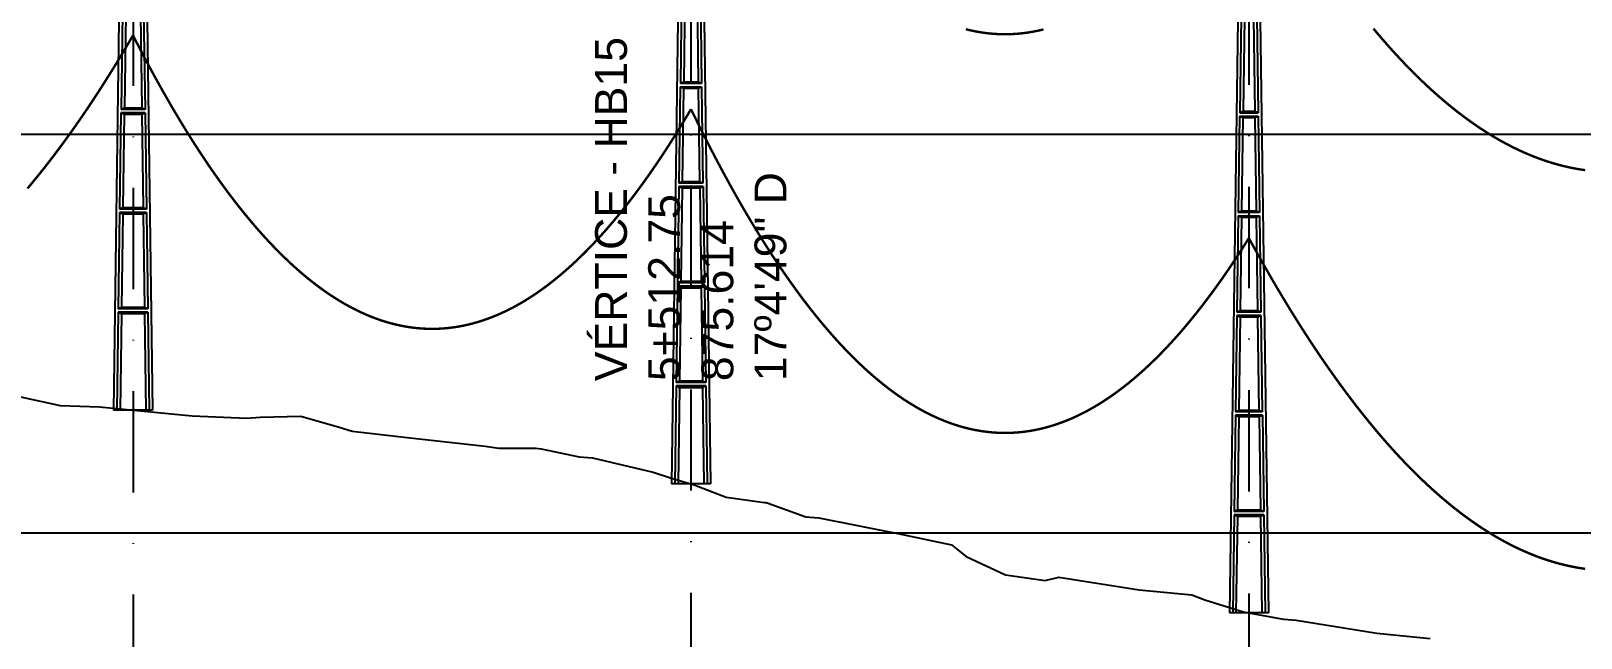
# Model space of a CAD drawing. Header units: metres. Extents: x -121 to 9872, y 3505 to 10721.
# Drawn here: x 5448.7 to 5643.2, y 6213.8 to 6289.9 of the extents above; entities that cross this region are included whole.
import ezdxf

# ---------------------------------------------------------------- set-up
doc = ezdxf.new("R2010")
doc.units = ezdxf.units.M
doc.linetypes.add('DASHDOT', pattern=[25.4, 12.7, -6.35, 0, -6.35])
doc.linetypes.add('DASHED', pattern=[0.75, 0.5, -0.25])
for name, color, linetype in [('C-ROAD-PROF', 2, 'DASHED'), ('CON-EOL- FO', 101, 'Continuous'), ('CON-EOL- PROJEÇÃO', 22, 'Continuous'), ('GRID', 253, 'Continuous'), ('Perfil - Texto Geral', 7, 'Continuous'), ('POSTE DT', 7, 'Continuous')]:
    doc.layers.add(name, color=color, linetype=linetype)
doc.styles.add('Arial', font='arial.ttf')

# ---------------------------------------------------------------- blocks, each defined once
blk = doc.blocks.new('*U10')
at = {"layer": 'POSTE DT', "extrusion": (0, 1, 0)}
for p, q in [((-3.31, 406.59), (-4.05, 262)), ((-3.31, 406.59), (3.31, 406.59)), ((3.31, 406.59), (4.06, 262)), ((-4.05, 262), (-7.72, 0)), ((-4.05, 262), (-4.05, 262)), ((-2.73, 262), (-3.08, 237.05)), ((-2.73, 262), (2.75, 262)), ((-1.42, 262), (-1.77, 237.57)), ((1.43, 262), (1.77, 237.57)), ((2.75, 262), (3.1, 237.05)), ((4.06, 262), (7.72, 0)), ((-3.1, 235.74), (-3.63, 197.65)), ((3.11, 235.73), (-3.1, 235.74)), ((3.1, 237.05), (-3.08, 237.05)), ((-1.8, 235.21), (-2.32, 198.19)), ((1.8, 235.21), (2.32, 198.19)), ((3.11, 235.73), (3.65, 197.65)), ((-3.65, 196.34), (-4.19, 158.25)), ((3.66, 196.34), (4.2, 158.25)), ((-2.35, 195.8), (-2.87, 158.8)), ((2.35, 195.8), (2.87, 158.8)), ((-4.21, 156.94), (-4.74, 118.85)), ((-2.9, 156.39), (-3.42, 119.41)), ((2.91, 156.39), (3.42, 119.41)), ((4.21, 156.94), (4.75, 118.85)), ((-4.76, 117.54), (-5.29, 79.45)), ((4.77, 117.54), (-4.76, 117.54)), ((4.75, 118.85), (-4.74, 118.85)), ((-3.46, 116.98), (-3.97, 80.02)), ((3.46, 116.98), (3.98, 80.02)), ((4.77, 117.54), (5.3, 79.45)), ((-5.31, 78.14), (-5.85, 40.06)), ((5.32, 78.14), (-5.31, 78.14)), ((5.3, 79.45), (-5.29, 79.45)), ((-4.01, 77.57), (-4.53, 40.63)), ((4.01, 77.57), (4.53, 40.63)), ((5.32, 78.14), (5.85, 40.06)), ((-5.86, 38.74), (-6.41, 0)), ((5.87, 38.74), (-5.86, 38.74)), ((5.85, 40.06), (-5.85, 40.06)), ((-4.56, 38.17), (-5.1, 0)), ((4.56, 38.17), (5.1, 0)), ((5.87, 38.74), (6.41, 0)), ((-6.41, 0), (-7.72, 0)), ((-5.1, 0), (-6.41, 0)), ((5.1, 0), (-5.1, 0)), ((6.41, 0), (5.1, 0)), ((7.72, 0), (6.41, 0))]:
    blk.add_line(p, q, dxfattribs=at)
at = {"layer": 'POSTE DT', "ltscale": 3}
for points in [[(-3.65, 196.34), (3.66, 196.34)], [(-3.63, 197.65), (3.65, 197.65)], [(-4.21, 156.94), (4.21, 156.94)], [(4.2, 158.25), (-4.19, 158.25)]]:
    blk.add_lwpolyline(points, dxfattribs=at)
at = {"layer": 'POSTE DT'}
for points, knots in [([(0.25, 309.94), (0.25, 309.93), (0.25, 309.93), (0.25, 309.92), (0.25, 309.91), (0.25, 309.9), (0.25, 309.89), (0.24, 309.85), (0.22, 309.82), (0.19, 309.77), (0.16, 309.74), (0.11, 309.71), (0.08, 309.7), (0.01, 309.68), (-0.02, 309.68), (-0.08, 309.7), (-0.11, 309.71), (-0.16, 309.74), (-0.18, 309.76), (-0.21, 309.8), (-0.22, 309.82), (-0.24, 309.85), (-0.24, 309.87), (-0.25, 309.89), (-0.25, 309.9), (-0.25, 309.92), (-0.25, 309.92), (-0.25, 309.93), (-0.25, 309.94), (-0.25, 309.95), (-0.25, 309.95), (-0.25, 309.96), (-0.25, 309.97), (-0.24, 310), (-0.23, 310.02), (-0.21, 310.07), (-0.2, 310.09), (-0.15, 310.14), (-0.13, 310.15), (-0.07, 310.18), (-0.03, 310.19), (0.03, 310.19), (0.06, 310.18), (0.12, 310.16), (0.14, 310.14), (0.18, 310.11), (0.2, 310.09), (0.21, 310.06), (0.22, 310.05), (0.23, 310.04), (0.24, 310.01), (0.24, 309.99), (0.25, 309.97), (0.25, 309.96), (0.25, 309.95), (0.25, 309.94), (0.25, 309.94), (0.25, 309.94), (0.25, 309.94)], [-54.728303, -54.728303, -54.728303, -54.728303, -54.309038, -54.309038, -53.647169, -53.647169, -52.532885, -52.532885, -48.86224, -48.86224, -45.282765, -45.282765, -41.52867, -41.52867, -37.867486, -37.867486, -34.454589, -34.454589, -31.301423, -31.301423, -28.48103, -28.48103, -26.961755, -26.961755, -25.7544, -25.7544, -25.136228, -25.136228, -24.64409, -24.64409, -24.094201, -24.094201, -23.191199, -23.191199, -20.494482, -20.494482, -17.342863, -17.342863, -13.645538, -13.645538, -9.835989, -9.835989, -6.296781, -6.296781, -3.005029, -3.005029, 0, 0, 0, 1.527594, 1.527594, 3.697216, 3.697216, 4.489727, 4.489727, 5.01438, 5.01438, 5.095313, 5.095313, 5.095313, 5.095313]), ([(-3.1, 235.74), (-2.88, 235.65), (-2.67, 235.56), (-2.23, 235.39), (-2.02, 235.3), (-1.8, 235.21)], [0.055576, 0.055576, 0.055576, 0.055576, 56.767409, 56.767409, 113.50757, 113.50757, 113.50757, 113.50757]), ([(-1.77, 237.57), (-1.99, 237.49), (-2.21, 237.4), (-2.64, 237.22), (-2.86, 237.14), (-3.08, 237.05)], [0, 0, 0, 0, 56.660495, 56.660495, 113.412826, 113.412826, 113.412826, 113.412826]), ([(-1.8, 235.21), (-1.2, 235.21), (-0.6, 235.21), (0.6, 235.21), (1.2, 235.21), (1.8, 235.21)], [0, 0, 0, 0, 68.567797, 68.567797, 137.136247, 137.136247, 137.136247, 137.136247]), ([(1.77, 237.57), (1.18, 237.57), (0.59, 237.57), (-0.59, 237.57), (-1.18, 237.57), (-1.77, 237.57)], [0, 0, 0, 0, 67.306894, 67.306894, 134.614447, 134.614447, 134.614447, 134.614447]), ([(3.1, 237.05), (2.87, 237.14), (2.65, 237.23), (2.21, 237.4), (1.99, 237.49), (1.77, 237.57)], [0, 0, 0, 0, 56.738948, 56.738948, 113.38731, 113.38731, 113.38731, 113.38731]), ([(1.8, 235.21), (2.02, 235.3), (2.24, 235.38), (2.68, 235.56), (2.89, 235.65), (3.11, 235.73)], [0, 0, 0, 0, 56.845349, 56.845349, 113.599799, 113.599799, 113.599799, 113.599799]), ([(-3.65, 196.34), (-3.43, 196.25), (-3.22, 196.16), (-2.78, 195.98), (-2.57, 195.89), (-2.35, 195.8)], [0.054307, 0.054307, 0.054307, 0.054307, 63.527131, 63.527131, 127.063246, 127.063246, 127.063246, 127.063246]), ([(-2.32, 198.19), (-2.54, 198.1), (-2.76, 198.01), (-3.2, 197.83), (-3.41, 197.74), (-3.63, 197.65)], [0, 0, 0, 0, 63.412073, 63.412073, 126.777421, 126.777421, 126.777421, 126.777421]), ([(2.32, 198.19), (1.55, 198.19), (0.77, 198.19), (-0.77, 198.19), (-1.55, 198.19), (-2.32, 198.19)], [0, 0, 0, 0, 88.31008, 88.31008, 176.620652, 176.620652, 176.620652, 176.620652]), ([(3.65, 197.65), (3.43, 197.74), (3.2, 197.83), (2.76, 198.01), (2.54, 198.1), (2.32, 198.19)], [0, 0, 0, 0, 63.488119, 63.488119, 126.880939, 126.880939, 126.880939, 126.880939]), ([(2.35, 195.8), (2.57, 195.89), (2.79, 195.98), (3.23, 196.16), (3.45, 196.25), (3.66, 196.34)], [0, 0, 0, 0, 63.60246, 63.60246, 127.109696, 127.109696, 127.109696, 127.109696]), ([(-2.35, 195.8), (-1.57, 195.8), (-0.78, 195.8), (0.79, 195.8), (1.57, 195.8), (2.35, 195.8)], [0, 0, 0, 0, 89.585713, 89.585713, 179.17191, 179.17191, 179.17191, 179.17191]), ([(-4.21, 156.94), (-3.99, 156.85), (-3.77, 156.75), (-3.34, 156.57), (-3.12, 156.48), (-2.9, 156.39)], [0.053423, 0.053423, 0.053423, 0.053423, 70.429742, 70.429742, 140.90167, 140.90167, 140.90167, 140.90167]), ([(-2.87, 158.8), (-3.09, 158.71), (-3.31, 158.62), (-3.75, 158.43), (-3.97, 158.34), (-4.19, 158.25)], [0, 0, 0, 0, 70.301707, 70.301707, 140.590947, 140.590947, 140.590947, 140.590947]), ([(-2.9, 156.39), (-1.94, 156.39), (-0.97, 156.39), (0.97, 156.39), (1.94, 156.39), (2.91, 156.39)], [0, 0, 0, 0, 110.60219, 110.60219, 221.20473, 221.20473, 221.20473, 221.20473]), ([(2.87, 158.8), (1.92, 158.8), (0.96, 158.8), (-0.96, 158.8), (-1.91, 158.8), (-2.87, 158.8)], [0, 0, 0, 0, 109.314454, 109.314454, 218.629264, 218.629264, 218.629264, 218.629264]), ([(4.2, 158.25), (3.98, 158.34), (3.76, 158.44), (3.31, 158.62), (3.09, 158.71), (2.87, 158.8)], [0, 0, 0, 0, 70.379198, 70.379198, 140.659718, 140.659718, 140.659718, 140.659718]), ([(2.91, 156.39), (3.12, 156.48), (3.34, 156.57), (3.78, 156.75), (4, 156.85), (4.21, 156.94)], [0, 0, 0, 0, 70.506649, 70.506649, 140.914701, 140.914701, 140.914701, 140.914701]), ([(-4.76, 117.54), (-4.54, 117.45), (-4.32, 117.35), (-3.89, 117.17), (-3.67, 117.07), (-3.46, 116.98)], [0.052784, 0.052784, 0.052784, 0.052784, 77.438432, 77.438432, 154.950301, 154.950301, 154.950301, 154.950301]), ([(-3.42, 119.41), (-3.64, 119.32), (-3.86, 119.23), (-4.3, 119.04), (-4.52, 118.95), (-4.74, 118.85)], [0, 0, 0, 0, 77.299547, 77.299547, 154.618634, 154.618634, 154.618634, 154.618634]), ([(-3.46, 116.98), (-2.3, 116.98), (-1.15, 116.98), (1.15, 116.98), (2.31, 116.98), (3.46, 116.98)], [0, 0, 0, 0, 131.617604, 131.617604, 263.235447, 263.235447, 263.235447, 263.235447]), ([(3.42, 119.41), (2.28, 119.41), (1.14, 119.41), (-1.14, 119.41), (-2.28, 119.41), (-3.42, 119.41)], [0, 0, 0, 0, 130.319901, 130.319901, 260.640046, 260.640046, 260.640046, 260.640046]), ([(4.75, 118.85), (4.53, 118.95), (4.31, 119.04), (3.87, 119.23), (3.64, 119.32), (3.42, 119.41)], [0, 0, 0, 0, 77.381597, 77.381597, 154.66183, 154.66183, 154.66183, 154.66183]), ([(3.46, 116.98), (3.68, 117.07), (3.89, 117.17), (4.33, 117.35), (4.55, 117.45), (4.77, 117.54)], [0, 0, 0, 0, 77.520013, 77.520013, 154.938747, 154.938747, 154.938747, 154.938747]), ([(-3.97, 80.02), (-4.19, 79.93), (-4.41, 79.83), (-4.85, 79.64), (-5.07, 79.55), (-5.29, 79.45)], [0, 0, 0, 0, 84.379671, 84.379671, 168.809376, 168.809376, 168.809376, 168.809376]), ([(3.98, 80.02), (2.65, 80.02), (1.33, 80.02), (-1.32, 80.02), (-2.65, 80.02), (-3.97, 80.02)], [0, 0, 0, 0, 151.326157, 151.326157, 302.652465, 302.652465, 302.652465, 302.652465]), ([(5.3, 79.45), (5.08, 79.55), (4.86, 79.64), (4.42, 79.83), (4.2, 79.93), (3.98, 80.02)], [0, 0, 0, 0, 84.46863, 84.46863, 168.833721, 168.833721, 168.833721, 168.833721]), ([(-5.31, 78.14), (-5.09, 78.05), (-4.88, 77.95), (-4.44, 77.76), (-4.23, 77.67), (-4.01, 77.57)], [0.052308, 0.052308, 0.052308, 0.052308, 84.527725, 84.527725, 169.158824, 169.158824, 169.158824, 169.158824]), ([(-4.01, 77.57), (-2.67, 77.57), (-1.34, 77.57), (1.34, 77.57), (2.67, 77.57), (4.01, 77.57)], [0, 0, 0, 0, 152.632212, 152.632212, 305.264569, 305.264569, 305.264569, 305.264569]), ([(4.01, 77.57), (4.23, 77.67), (4.45, 77.76), (4.88, 77.95), (5.1, 78.05), (5.32, 78.14)], [0, 0, 0, 0, 84.616316, 84.616316, 169.129178, 169.129178, 169.129178, 169.129178]), ([(-5.86, 38.74), (-5.65, 38.65), (-5.43, 38.55), (-5, 38.36), (-4.78, 38.26), (-4.56, 38.17)], [0.026524, 0.026524, 0.026524, 0.026524, 91.679563, 91.679563, 183.466041, 183.466041, 183.466041, 183.466041]), ([(-4.53, 40.63), (-4.75, 40.53), (-4.97, 40.44), (-5.41, 40.25), (-5.63, 40.15), (-5.85, 40.06)], [0, 0, 0, 0, 91.523648, 91.523648, 183.126775, 183.126775, 183.126775, 183.126775]), ([(-4.56, 38.17), (-3.04, 38.17), (-1.52, 38.17), (1.52, 38.17), (3.04, 38.17), (4.56, 38.17)], [0, 0, 0, 0, 173.646192, 173.646192, 347.292451, 347.292451, 347.292451, 347.292451]), ([(4.53, 40.63), (3.02, 40.63), (1.51, 40.63), (-1.51, 40.63), (-3.02, 40.63), (-4.53, 40.63)], [0, 0, 0, 0, 172.33304, 172.33304, 344.666151, 344.666151, 344.666151, 344.666151]), ([(5.85, 40.06), (5.63, 40.15), (5.41, 40.25), (4.97, 40.44), (4.75, 40.53), (4.53, 40.63)], [0, 0, 0, 0, 91.621326, 91.621326, 183.137324, 183.137324, 183.137324, 183.137324]), ([(4.56, 38.17), (4.78, 38.26), (5, 38.36), (5.43, 38.55), (5.65, 38.65), (5.87, 38.74)], [0, 0, 0, 0, 91.776928, 91.776928, 183.448614, 183.448614, 183.448614, 183.448614])]:
    blk.add_open_spline(points, degree=3, knots=knots, dxfattribs=at)

msp = doc.modelspace()

# ---------------------------------------------------------------- linework, layer by layer
at = {"layer": 'C-ROAD-PROF', "color": 0, "linetype": 'Continuous', "lineweight": -3}
msp.add_lwpolyline([(5447.44, 6244.024), (5452.408, 6242.931), (5457.332, 6242.794), (5459.04, 6242.596), (5468.989, 6241.665), (5475.847, 6241.378), (5477.499, 6241.472), (5482.587, 6241.591), (5487.413, 6240.232), (5489.055, 6239.727), (5495.944, 6238.94), (5505.745, 6237.842), (5507.451, 6237.604), (5512.087, 6237.585), (5512.431, 6237.572), (5512.775, 6237.511), (5517.538, 6236.507), (5519.215, 6236.378), (5526.825, 6234.582), (5529.132, 6233.834), (5531.964, 6232.988), (5535.951, 6231.47), (5540.784, 6230.801), (5540.94, 6230.773), (5541.096, 6230.723), (5545.96, 6228.988), (5547.615, 6228.86), (5557.509, 6226.906), (5564.259, 6225.488), (5566.068, 6224.001), (5571.006, 6221.691), (5576.009, 6220.993), (5577.722, 6221.411), (5587.772, 6219.844), (5594.382, 6219.206), (5596.032, 6218.556), (5601.024, 6217.044), (5601.052, 6217.036), (5605.893, 6216.155), (5607.491, 6216.013), (5617.594, 6214.394), (5624.298, 6213.708)], dxfattribs=at)
at = {"layer": 'CON-EOL- FO', "const_width": 0.3}
for points in [[(5566.033, 6290.142), (5566.381, 6290.056), (5566.729, 6289.976), (5567.078, 6289.902), (5567.426, 6289.835), (5567.774, 6289.774), (5568.122, 6289.719), (5568.471, 6289.671), (5568.819, 6289.628), (5569.167, 6289.593), (5569.516, 6289.563), (5569.864, 6289.54), (5570.212, 6289.523), (5570.56, 6289.513), (5570.909, 6289.509), (5571.257, 6289.511), (5571.605, 6289.519), (5571.953, 6289.534), (5572.302, 6289.555), (5572.65, 6289.583), (5572.998, 6289.616), (5573.346, 6289.657), (5573.695, 6289.703), (5574.043, 6289.756), (5574.391, 6289.815), (5574.739, 6289.88), (5575.088, 6289.952), (5575.436, 6290.03), (5575.784, 6290.114)], [(5617.179, 6290.219), (5617.57, 6289.752), (5617.96, 6289.292), (5618.351, 6288.838), (5618.742, 6288.389), (5619.132, 6287.947), (5619.523, 6287.512), (5619.914, 6287.082), (5620.304, 6286.658), (5620.695, 6286.241), (5621.086, 6285.83), (5621.476, 6285.425), (5621.867, 6285.026), (5622.258, 6284.633), (5622.648, 6284.246), (5623.039, 6283.866), (5623.43, 6283.491), (5623.82, 6283.123), (5624.211, 6282.761), (5624.601, 6282.405), (5624.992, 6282.055), (5625.383, 6281.711), (5625.773, 6281.374), (5626.164, 6281.042), (5626.555, 6280.717), (5626.945, 6280.398), (5627.336, 6280.085), (5627.727, 6279.778), (5628.117, 6279.477), (5628.508, 6279.182), (5628.899, 6278.894), (5629.289, 6278.611), (5629.68, 6278.335), (5630.071, 6278.065), (5630.461, 6277.801), (5630.852, 6277.543), (5631.242, 6277.291), (5631.633, 6277.046), (5632.024, 6276.806), (5632.414, 6276.573), (5632.805, 6276.345), (5633.196, 6276.124), (5633.586, 6275.909), (5633.977, 6275.7), (5634.368, 6275.497), (5634.758, 6275.301), (5635.149, 6275.11), (5635.54, 6274.926), (5635.93, 6274.747), (5636.321, 6274.575), (5636.712, 6274.409), (5637.102, 6274.249), (5637.493, 6274.095), (5637.883, 6273.947), (5638.274, 6273.806), (5638.665, 6273.67), (5639.055, 6273.541), (5639.446, 6273.418), (5639.837, 6273.3), (5640.227, 6273.189), (5640.618, 6273.084), (5641.009, 6272.986), (5641.399, 6272.893), (5641.79, 6272.806), (5642.181, 6272.726), (5642.571, 6272.651), (5642.962, 6272.583), (5643.353, 6272.521), (5643.743, 6272.465)]]:
    msp.add_lwpolyline(points, dxfattribs=at)
at = {"layer": 'CON-EOL- PROJEÇÃO', "lineweight": 30, "const_width": 0.3}
for points in [[(5448.307, 6270.167), (5448.763, 6270.711), (5449.22, 6271.263), (5449.677, 6271.823), (5450.133, 6272.392), (5450.59, 6272.97), (5451.047, 6273.556), (5451.503, 6274.15), (5451.96, 6274.753), (5452.417, 6275.364), (5452.873, 6275.984), (5453.33, 6276.612), (5453.787, 6277.248), (5454.244, 6277.893), (5454.7, 6278.547), (5455.157, 6279.208), (5455.614, 6279.879), (5456.07, 6280.557), (5456.527, 6281.245), (5456.984, 6281.94), (5457.44, 6282.645), (5457.897, 6283.357), (5458.354, 6284.078), (5458.81, 6284.808), (5459.267, 6285.546), (5459.724, 6286.292), (5460.18, 6287.047), (5460.637, 6287.811), (5461.094, 6288.583), (5461.55, 6289.363)], [(5461.55, 6289.363), (5461.899, 6288.681), (5462.247, 6288.005), (5462.595, 6287.336), (5462.943, 6286.673), (5463.292, 6286.017), (5463.64, 6285.367), (5463.988, 6284.724), (5464.337, 6284.086), (5464.685, 6283.456), (5465.033, 6282.832), (5465.381, 6282.214), (5465.73, 6281.602), (5466.078, 6280.997), (5466.426, 6280.399), (5466.775, 6279.807), (5467.123, 6279.221), (5467.471, 6278.642), (5467.819, 6278.069), (5468.168, 6277.502), (5468.516, 6276.942), (5468.864, 6276.388), (5469.213, 6275.841), (5469.561, 6275.3), (5469.909, 6274.766), (5470.257, 6274.237), (5470.606, 6273.716), (5470.954, 6273.2), (5471.302, 6272.691), (5471.651, 6272.189), (5471.999, 6271.693), (5472.347, 6271.203), (5472.695, 6270.719), (5473.044, 6270.242), (5473.392, 6269.772), (5473.74, 6269.307), (5474.089, 6268.849), (5474.437, 6268.398), (5474.785, 6267.953), (5475.133, 6267.514), (5475.482, 6267.081), (5475.83, 6266.655), (5476.178, 6266.236), (5476.527, 6265.822), (5476.875, 6265.415), (5477.223, 6265.015), (5477.571, 6264.621), (5477.92, 6264.233), (5478.268, 6263.851), (5478.616, 6263.476), (5478.965, 6263.107), (5479.313, 6262.745), (5479.661, 6262.389), (5480.009, 6262.039), (5480.358, 6261.696), (5480.706, 6261.359), (5481.054, 6261.028), (5481.402, 6260.704), (5481.751, 6260.386), (5482.099, 6260.074), (5482.447, 6259.769), (5482.796, 6259.47), (5483.144, 6259.177), (5483.492, 6258.891), (5483.84, 6258.611), (5484.189, 6258.337), (5484.537, 6258.07), (5484.885, 6257.809), (5485.234, 6257.555), (5485.582, 6257.306), (5485.93, 6257.064), (5486.278, 6256.829), (5486.627, 6256.6), (5486.975, 6256.377), (5487.323, 6256.16), (5487.672, 6255.95), (5488.02, 6255.746), (5488.368, 6255.548), (5488.716, 6255.357), (5489.065, 6255.172), (5489.413, 6254.994), (5489.761, 6254.822), (5490.11, 6254.656), (5490.458, 6254.496), (5490.806, 6254.343), (5491.154, 6254.196), (5491.503, 6254.055), (5491.851, 6253.921), (5492.199, 6253.793), (5492.548, 6253.671), (5492.896, 6253.556), (5493.244, 6253.447), (5493.592, 6253.344), (5493.941, 6253.248), (5494.289, 6253.158), (5494.637, 6253.074), (5494.986, 6252.997), (5495.334, 6252.926), (5495.682, 6252.861), (5496.03, 6252.803), (5496.379, 6252.751), (5496.727, 6252.705), (5497.075, 6252.665), (5497.424, 6252.632), (5497.772, 6252.606), (5498.12, 6252.585), (5498.468, 6252.571), (5498.817, 6252.563), (5499.165, 6252.561), (5499.513, 6252.566), (5499.862, 6252.577), (5500.21, 6252.595), (5500.558, 6252.619), (5500.906, 6252.649), (5501.255, 6252.685), (5501.603, 6252.728), (5501.951, 6252.777), (5502.3, 6252.832), (5502.648, 6252.894), (5502.996, 6252.962), (5503.344, 6253.036), (5503.693, 6253.117), (5504.041, 6253.204), (5504.389, 6253.297), (5504.737, 6253.397), (5505.086, 6253.503), (5505.434, 6253.615), (5505.782, 6253.734), (5506.131, 6253.859), (5506.479, 6253.99), (5506.827, 6254.127), (5507.175, 6254.271), (5507.524, 6254.421), (5507.872, 6254.578), (5508.22, 6254.741), (5508.569, 6254.91), (5508.917, 6255.086), (5509.265, 6255.268), (5509.613, 6255.456), (5509.962, 6255.65), (5510.31, 6255.851), (5510.658, 6256.058), (5511.007, 6256.272), (5511.355, 6256.492), (5511.703, 6256.718), (5512.051, 6256.95), (5512.4, 6257.189), (5512.748, 6257.434), (5513.096, 6257.686), (5513.445, 6257.944), (5513.793, 6258.208), (5514.141, 6258.478), (5514.489, 6258.755), (5514.838, 6259.039), (5515.186, 6259.328), (5515.534, 6259.624), (5515.883, 6259.926), (5516.231, 6260.235), (5516.579, 6260.55), (5516.927, 6260.871), (5517.276, 6261.199), (5517.624, 6261.533), (5517.972, 6261.873), (5518.321, 6262.22), (5518.669, 6262.573), (5519.017, 6262.932), (5519.365, 6263.298), (5519.714, 6263.67), (5520.062, 6264.048), (5520.41, 6264.433), (5520.759, 6264.824), (5521.107, 6265.222), (5521.455, 6265.626), (5521.803, 6266.036), (5522.152, 6266.453), (5522.5, 6266.876), (5522.848, 6267.305), (5523.197, 6267.741), (5523.545, 6268.183), (5523.893, 6268.631), (5524.241, 6269.086), (5524.59, 6269.547), (5524.938, 6270.015), (5525.286, 6270.489), (5525.635, 6270.969), (5525.983, 6271.456), (5526.331, 6271.949), (5526.679, 6272.449), (5527.028, 6272.955), (5527.376, 6273.467), (5527.724, 6273.986), (5528.072, 6274.511), (5528.421, 6275.042), (5528.769, 6275.58), (5529.117, 6276.124), (5529.466, 6276.675), (5529.814, 6277.232), (5530.162, 6277.795), (5530.51, 6278.365), (5530.859, 6278.941), (5531.207, 6279.524), (5531.555, 6280.113)], [(5531.555, 6280.113), (5531.904, 6279.396), (5532.252, 6278.686), (5532.6, 6277.982), (5532.948, 6277.284), (5533.297, 6276.593), (5533.645, 6275.908), (5533.993, 6275.23), (5534.341, 6274.558), (5534.69, 6273.893), (5535.038, 6273.234), (5535.386, 6272.581), (5535.734, 6271.935), (5536.083, 6271.295), (5536.431, 6270.662), (5536.779, 6270.035), (5537.127, 6269.415), (5537.476, 6268.801), (5537.824, 6268.193), (5538.172, 6267.592), (5538.521, 6266.997), (5538.869, 6266.409), (5539.217, 6265.827), (5539.565, 6265.251), (5539.914, 6264.682), (5540.262, 6264.12), (5540.61, 6263.563), (5540.958, 6263.013), (5541.307, 6262.47), (5541.655, 6261.933), (5542.003, 6261.402), (5542.351, 6260.878), (5542.7, 6260.36), (5543.048, 6259.848), (5543.396, 6259.343), (5543.744, 6258.844), (5544.093, 6258.352), (5544.441, 6257.866), (5544.789, 6257.386), (5545.137, 6256.913), (5545.486, 6256.446), (5545.834, 6255.985), (5546.182, 6255.531), (5546.53, 6255.083), (5546.879, 6254.642), (5547.227, 6254.207), (5547.575, 6253.778), (5547.923, 6253.356), (5548.272, 6252.94), (5548.62, 6252.53), (5548.968, 6252.127), (5549.317, 6251.73), (5549.665, 6251.34), (5550.013, 6250.956), (5550.361, 6250.578), (5550.71, 6250.207), (5551.058, 6249.842), (5551.406, 6249.483), (5551.754, 6249.13), (5552.103, 6248.784), (5552.451, 6248.445), (5552.799, 6248.112), (5553.147, 6247.785), (5553.496, 6247.464), (5553.844, 6247.15), (5554.192, 6246.842), (5554.54, 6246.54), (5554.889, 6246.245), (5555.237, 6245.956), (5555.585, 6245.674), (5555.933, 6245.397), (5556.282, 6245.128), (5556.63, 6244.864), (5556.978, 6244.607), (5557.326, 6244.356), (5557.675, 6244.111), (5558.023, 6243.873), (5558.371, 6243.641), (5558.72, 6243.416), (5559.068, 6243.197), (5559.416, 6242.984), (5559.764, 6242.777), (5560.113, 6242.577), (5560.461, 6242.383), (5560.809, 6242.196), (5561.157, 6242.015), (5561.506, 6241.84), (5561.854, 6241.671), (5562.202, 6241.509), (5562.55, 6241.353), (5562.899, 6241.204), (5563.247, 6241.06), (5563.595, 6240.923), (5563.943, 6240.793), (5564.292, 6240.669), (5564.64, 6240.551), (5564.988, 6240.439), (5565.336, 6240.334), (5565.685, 6240.235), (5566.033, 6240.142), (5566.381, 6240.056), (5566.729, 6239.976), (5567.078, 6239.902), (5567.426, 6239.835), (5567.774, 6239.774), (5568.122, 6239.719), (5568.471, 6239.671), (5568.819, 6239.628), (5569.167, 6239.593), (5569.516, 6239.563), (5569.864, 6239.54), (5570.212, 6239.523), (5570.56, 6239.513), (5570.909, 6239.509), (5571.257, 6239.511), (5571.605, 6239.519), (5571.953, 6239.534), (5572.302, 6239.555), (5572.65, 6239.583), (5572.998, 6239.616), (5573.346, 6239.657), (5573.695, 6239.703), (5574.043, 6239.756), (5574.391, 6239.815), (5574.739, 6239.88), (5575.088, 6239.952), (5575.436, 6240.03), (5575.784, 6240.114), (5576.132, 6240.205), (5576.481, 6240.302), (5576.829, 6240.405), (5577.177, 6240.515), (5577.525, 6240.631), (5577.874, 6240.753), (5578.222, 6240.881), (5578.57, 6241.016), (5578.919, 6241.158), (5579.267, 6241.305), (5579.615, 6241.459), (5579.963, 6241.619), (5580.312, 6241.786), (5580.66, 6241.959), (5581.008, 6242.138), (5581.356, 6242.323), (5581.705, 6242.515), (5582.053, 6242.713), (5582.401, 6242.918), (5582.749, 6243.129), (5583.098, 6243.346), (5583.446, 6243.57), (5583.794, 6243.799), (5584.142, 6244.036), (5584.491, 6244.278), (5584.839, 6244.527), (5585.187, 6244.782), (5585.535, 6245.044), (5585.884, 6245.311), (5586.232, 6245.586), (5586.58, 6245.866), (5586.928, 6246.153), (5587.277, 6246.446), (5587.625, 6246.746), (5587.973, 6247.052), (5588.321, 6247.364), (5588.67, 6247.683), (5589.018, 6248.008), (5589.366, 6248.339), (5589.715, 6248.677), (5590.063, 6249.02), (5590.411, 6249.371), (5590.759, 6249.728), (5591.108, 6250.091), (5591.456, 6250.46), (5591.804, 6250.836), (5592.152, 6251.218), (5592.501, 6251.606), (5592.849, 6252.001), (5593.197, 6252.402), (5593.545, 6252.81), (5593.894, 6253.224), (5594.242, 6253.644), (5594.59, 6254.071), (5594.938, 6254.504), (5595.287, 6254.943), (5595.635, 6255.389), (5595.983, 6255.841), (5596.331, 6256.3), (5596.68, 6256.765), (5597.028, 6257.236), (5597.376, 6257.713), (5597.724, 6258.197), (5598.073, 6258.688), (5598.421, 6259.185), (5598.769, 6259.688), (5599.118, 6260.197), (5599.466, 6260.713), (5599.814, 6261.236), (5600.162, 6261.764), (5600.511, 6262.299), (5600.859, 6262.841), (5601.207, 6263.389), (5601.555, 6263.943)], [(5601.553, 6263.943), (5601.944, 6263.229), (5602.335, 6262.522), (5602.725, 6261.82), (5603.116, 6261.125), (5603.507, 6260.436), (5603.897, 6259.753), (5604.288, 6259.077), (5604.679, 6258.406), (5605.069, 6257.742), (5605.46, 6257.084), (5605.85, 6256.432), (5606.241, 6255.787), (5606.632, 6255.147), (5607.022, 6254.514), (5607.413, 6253.887), (5607.804, 6253.266), (5608.194, 6252.652), (5608.585, 6252.043), (5608.976, 6251.441), (5609.366, 6250.845), (5609.757, 6250.255), (5610.148, 6249.671), (5610.538, 6249.093), (5610.929, 6248.522), (5611.319, 6247.957), (5611.71, 6247.398), (5612.101, 6246.845), (5612.491, 6246.298), (5612.882, 6245.758), (5613.273, 6245.223), (5613.663, 6244.695), (5614.054, 6244.173), (5614.445, 6243.657), (5614.835, 6243.148), (5615.226, 6242.644), (5615.617, 6242.147), (5616.007, 6241.656), (5616.398, 6241.17), (5616.789, 6240.692), (5617.179, 6240.219), (5617.57, 6239.752), (5617.96, 6239.292), (5618.351, 6238.838), (5618.742, 6238.389), (5619.132, 6237.947), (5619.523, 6237.512), (5619.914, 6237.082), (5620.304, 6236.658), (5620.695, 6236.241), (5621.086, 6235.83), (5621.476, 6235.425), (5621.867, 6235.026), (5622.258, 6234.633), (5622.648, 6234.246), (5623.039, 6233.866), (5623.43, 6233.491), (5623.82, 6233.123), (5624.211, 6232.761), (5624.601, 6232.405), (5624.992, 6232.055), (5625.383, 6231.711), (5625.773, 6231.374), (5626.164, 6231.042), (5626.555, 6230.717), (5626.945, 6230.398), (5627.336, 6230.085), (5627.727, 6229.778), (5628.117, 6229.477), (5628.508, 6229.182), (5628.899, 6228.894), (5629.289, 6228.611), (5629.68, 6228.335), (5630.071, 6228.065), (5630.461, 6227.801), (5630.852, 6227.543), (5631.242, 6227.291), (5631.633, 6227.046), (5632.024, 6226.806), (5632.414, 6226.573), (5632.805, 6226.345), (5633.196, 6226.124), (5633.586, 6225.909), (5633.977, 6225.7), (5634.368, 6225.497), (5634.758, 6225.301), (5635.149, 6225.11), (5635.54, 6224.926), (5635.93, 6224.747), (5636.321, 6224.575), (5636.712, 6224.409), (5637.102, 6224.249), (5637.493, 6224.095), (5637.883, 6223.947), (5638.274, 6223.806), (5638.665, 6223.67), (5639.055, 6223.541), (5639.446, 6223.418), (5639.837, 6223.3), (5640.227, 6223.189), (5640.618, 6223.084), (5641.009, 6222.986), (5641.399, 6222.893), (5641.79, 6222.806), (5642.181, 6222.726), (5642.571, 6222.651), (5642.962, 6222.583), (5643.353, 6222.521), (5643.743, 6222.465)]]:
    msp.add_lwpolyline(points, dxfattribs=at)
at = {"layer": 'GRID', "linetype": 'DASHDOT'}
for p, q in [((5461.55, 7876.74), (5461.55, 5509.972)), ((5531.555, 7876.973), (5531.555, 5510.205)), ((5601.554, 7876.882), (5601.554, 5510.114))]:
    msp.add_line(p, q, dxfattribs=at)
at = {"layer": 'GRID'}
for points in [[(-30.298, 6276.973), (7827.812, 6276.973)], [(-30.298, 6226.973), (7827.812, 6226.973)]]:
    msp.add_lwpolyline(points, dxfattribs=at)

# ---------------------------------------------------------------- block references
at = {"layer": 'POSTE DT', "xscale": 0.3172702451939489, "yscale": 0.3172702451939489, "zscale": 0.3172702451939489}
for p in [(5461.55, 6242.361), (5531.555, 6233.113), (5601.555, 6216.943)]:
    msp.add_blockref('*U10', p, dxfattribs=at)

# ---------------------------------------------------------------- texts
at = {"layer": 'Perfil - Texto Geral', "linetype": 'ByBlock', "insert": (5531.555, 6246.001), "char_height": 4, "attachment_point": 4, "rotation": 90, "style": 'Arial'}
msp.add_mtext('VÉRTICE - HB15\\P5+512.75\\P875.614\\P17º4\'49" D', dxfattribs=at)

doc.saveas('drawing.dxf')
